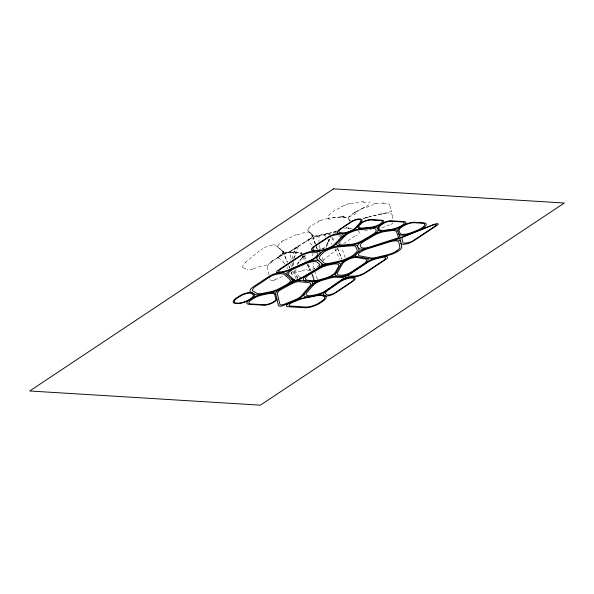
<?xml version="1.0" encoding="UTF-8"?>
<svg xmlns="http://www.w3.org/2000/svg" width="594" height="594" viewBox="0 0 594 594"><rect width="100%" height="100%" fill="white"/><g stroke="black" fill="none" stroke-linecap="round" stroke-linejoin="round"><path stroke-width="0.45" stroke-dasharray="2.97 2.23" d="M293.533 261.783L293.874 266.439M292.931 262.741L293.132 266.751M291.981 258.746L294.268 250.193M291.929 259.385L291.996 258.635M290.459 252.079L302.175 253.155L290.429 252.138L290.147 260.61M293.815 258.642L295.426 252.643L298.515 246.087L296.488 247.349M313.045 252.955L312.652 255.702A24.473 22.513 17.5 0 0 312.563 257.514M326.381 245.315L327.695 242.664M293.8 258.227L296.755 252.643M327.316 243.414L327.532 242.983M327.732 242.545L328.022 242.04M328.074 241.936L330.026 238.253M328.178 241.691L330.093 238.127M330.182 237.964L330.383 237.593M282.633 253.556L282.291 254.032M297.349 264.248L302.814 256.823M297.327 264.375L299.294 261.664M299.71 260.974L302.16 257.67M302.457 257.388L302.004 258.019M302.45 257.447L304.343 259.89A22.164 10.15 79.7 0 1 305.16 261.041L305.457 261.494M308.628 228.059L311.271 225.393M328.593 215.266L335.395 209.652M245.077 262.607L260.618 249.918M310.669 238.365L310.075 238.87M322.943 260.402L335.87 250.26M391.543 211.494L369.164 216.877M343.74 243.547L355.494 235.692M281.274 242.144L282.024 241.647M298.158 246.347L304.15 242.59M290.533 251.128L292.463 249.888M272.156 260.996L280.405 256.073M270.589 262.036L277.925 257.581M291.446 250.549L293.265 249.376M293.146 249.465L293.666 249.124M293.636 249.153L296.562 247.312M294.468 248.619L297.78 246.547M290.57 251.099L290.622 251.069A5.056 1.626 -22.6 0 1 287.11 252.658A6.14 2.057 -22.8 0 0 283.694 254.121L283.227 254.314M297.898 246.465L310.261 238.899M304.529 242.367L309.177 239.531M309.459 239.352L309.793 239.144A11.62 3.831 -20.7 0 1 319.379 235.328L324.109 234.311M277.561 257.796L279.618 256.549M279.574 256.459L283.301 254.358M280.086 256.155L283.39 254.306M352.264 213.862L355.42 212.132M277.71 257.707L277.806 257.655A11.516 3.698 -23.6 0 0 282.662 251.158L276.336 245.842M353.824 213.001L356.623 211.494M355.442 212.125L361.464 208.94M357.024 211.286L365.117 207.076A11.583 3.215 -17.3 0 0 369.624 202.814L369.527 202.599M361.427 208.969L362.689 208.301M363.06 208.123L363.647 207.818M284.704 240.132L296.443 234.563M363.691 207.789L364.196 207.529M364.605 207.328L364.805 207.224M275.089 279.752L279.128 277.895M279.692 277.636L283.583 275.883M335.937 231.163L336.353 230.977A11.873 3.72 -19.8 0 1 330.257 232.982L329.262 233.204M318.414 221.213L320.352 220.448M341.439 206.504L342.367 206.133M253.296 268.622L262.065 265.867M346.094 204.826L346.97 204.566M319.075 249.428L320.886 248.916M363.031 218.54L364.152 218.243M364.337 218.176L365.681 217.812M363.677 218.362L364.412 218.169M364.798 218.065L367.56 217.3M365.317 217.924L368.525 217.062M368.362 217.085L377.94 214.627M318.904 235.439L319.349 235.335A11.524 10.64 6.8 0 1 319.156 236.575L319.052 236.976A9.69 8.947 6.8 0 0 318.807 238.291L318.956 241.461M377.999 214.627L378.965 214.375M319.936 235.231L325.237 234.066M372.676 204.358L373.611 204.15M273.485 280.331L271.079 280.375L270.084 279.343M379.069 214.367L381.496 213.81M330.687 232.9L329.841 233.078M344.416 216.431L343.622 216.595M324.473 234.229L323.708 234.4A11.071 3.646 -20.5 0 1 330.368 234.43M326.366 233.798L329.663 233.108M325.111 234.066L328.972 233.264M350.794 203.601L364.657 201.292M367.434 230.182L366.52 230.368A11.68 4.358 -19.8 0 1 363.045 230.828M307.113 269.646L306.452 269.765M369.765 229.73L371.45 229.425M302.472 270.441L306.177 269.81M302.368 270.463L301.93 270.537M327.502 218.473L328.081 218.377A11.286 2.235 -17 0 1 328.237 218.369L337.771 217.263M375.794 203.764L383.895 202.955M272.238 245.315L270.01 245.678A8.635 2.732 -25.8 0 0 262.503 248.678M332.313 217.894L337.006 217.352M384.518 213.283L385.58 213.179M341.802 216.884L338.639 217.181M337.823 217.27L338.506 217.189M337.414 217.307L338.016 217.241M338.231 217.226L341.238 216.936M341.402 216.929L344.023 216.713M296.955 252.658L296.889 252.658A11.524 3.816 -21.2 0 1 298.507 246.087M347.832 227.962L350.594 228.482M301.47 253.868L300.92 253.029L301.336 253.022M348.129 227.992L348.715 228.103M348.515 228.074L347.98 227.97M348.633 228.089L349.287 228.215M350.401 228.445L351.648 228.705M350.252 220.337L349.829 220.174M243.176 267.746L246.785 269.379M390.874 213.729L391.357 214.003M281.467 250.081L284.563 252.784A3.571 1.143 -22.5 0 0 287.102 252.688M309.853 232.454L311.033 233.539M278.126 247.304L281.318 249.955M282.647 251.128L283.078 251.507M283.279 251.67L284.496 252.74M308.041 230.791L310.885 233.397M310.788 233.301L312.57 235.001A11.65 3.646 -20.2 0 0 319.357 235.365M311.345 233.828L312.229 234.652M299.487 277.042L296.948 274.027L294.876 270.055M283.383 262.103L284.957 264.011A38.165 33.702 -69.5 0 1 285.283 264.575M369.23 201.834L369.498 202.502M297.765 278.705L295.114 274.331L293.295 269.936M297.832 277.962L293.948 270.255M312.028 245.337L308.123 240.162A11.516 3.616 -21.3 0 0 312.162 234.615L314.746 242.159M389.159 204.18L389.709 205.576M296.116 278.467L292.567 270.782M332.432 237.541L334.459 241.402M304.499 256.17L306.445 260.031M348.284 217.857L349.034 219.513M307.462 264.404L308.783 267.226M317.3 278.816L317.552 279.388M348.849 219.141L348.997 219.424A11.531 3.646 -19.3 0 0 349.933 220.122M282.67 251.158L283.628 253.341A27.725 2.183 67.7 0 1 286.234 259.43L286.494 260.075A33.264 2.614 67.7 0 1 287.303 262.058M349.324 220.159L349.71 221.065M337.734 248.396L341.728 258.598M283.026 251.641L287.444 262.258M308.293 264.182L310.952 270.567M289.07 266.357L289.612 267.768M323.366 260.573L323.247 260.261A61.984 57.254 6.8 0 1 322.408 257.9L321.889 256.244M312.251 273.864L313.112 276.136M313.498 277.175L314.323 279.447M291.246 272.067L292.835 276.358M313.09 276.069L313.521 277.242M317.374 249.517L316.364 246.733M389.946 206.229L391.327 210.068M391.661 211.011L391.416 210.321M391.698 211.108L391.721 211.16A1.121 0.416 -12.9 0 1 391.676 211.367M315.303 244L314.553 241.877M315.481 244.253L313.691 239.441M313.914 239.761L312.474 235.053M291.446 267.278L290.696 264.182M270.099 279.418L269.899 278.623M268.911 274.732L267.196 267.664M267.055 267.062L267.159 267.515M392.099 215.013L392.248 215.696M392.27 215.793L393.094 219.476M291.966 263.491L292.508 267.062M319.446 245.203L319.542 245.857A99.012 91.454 6.7 0 0 320.196 249.421M287.11 252.658A5.881 1.968 -22.8 0 1 290.436 252.138M278.126 257.878A29.7 26.225 -69.5 0 1 283.427 262.058M286.761 266.817A38.165 33.702 -69.5 0 1 287.8 268.666M289.85 273.426A38.165 33.702 -69.5 0 1 290.095 274.153M288.684 265.511A33.264 2.614 67.7 0 1 289.79 268.354M291.127 271.866A33.264 2.614 67.7 0 1 292.879 276.67M317.248 249.317A92.664 13.194 71.1 0 1 316.216 246.503M303.296 256.17A11.553 4.054 -22.3 0 1 302.829 256.898M300.92 253.029A11.553 4.054 -22.3 0 1 301.915 253.2M302.992 256.073A40.258 21.874 57.1 0 1 305.851 261.16M308.739 267.233A76.559 41.595 57.1 0 1 310.432 270.99M311.932 274.606A76.559 41.595 57.1 0 1 313.907 279.96L313.647 279.351A67.033 30.695 79.7 0 0 311.835 274.591M302.316 257.492A11.524 4.217 -20.8 0 1 304.455 255.398M317.248 278.831A67.909 62.459 17.5 0 1 314.976 272.252M314.159 269.06A67.909 62.459 17.5 0 1 313.097 263.001M307.18 264.612A67.033 30.695 79.7 0 1 310.335 271.064M331.586 237.845A63.862 24.228 78.5 0 1 334.348 242.538M337.192 248.166A63.862 24.228 78.5 0 1 341.661 259.118M333.405 233.115A11.598 3.861 -19.3 0 1 336.419 231.073M323.663 234.43A60.38 51.923 34.3 0 1 326.121 237.006M327.836 238.974A60.38 51.923 34.3 0 1 331.942 244.401M334.786 248.997A60.38 51.923 34.3 0 1 339.397 259.326M345.159 257.551A101.916 91.684 -63.8 0 1 342.055 247.965M341.008 243.659A101.916 91.684 -63.8 0 1 340.778 242.582M339.783 237.036A101.916 91.684 -63.8 0 1 339.664 236.241M356.148 213.313A11.531 4.759 -15.3 0 1 343.57 217.612M343.993 216.06A11.791 3.69 -20.3 0 1 342.307 216.372M330.227 219.424A11.672 4.262 -26 0 1 329.113 215.154M337.08 209.303A11.739 1.968 -22.1 0 1 342.114 206.764M342.493 206.2A11.68 2.25 -19.1 0 1 346.057 204.945M347.223 204.173A11.479 2.361 -19 0 1 351.41 203.2M362.964 202.517A11.65 2.22 -15.5 0 1 368.406 202.138M350.534 220.797A11.598 4.314 -19.4 0 1 349.918 220.53M348.5 218.184A11.531 3.401 -21.3 0 1 352.636 213.892M366.587 207.395A11.479 2.51 -19.6 0 1 372.29 205.272M373.826 203.853A11.68 3.319 -17.5 0 1 376.128 203.482M383.279 203.438A11.605 3.17 -13.7 0 1 389.018 204.217M287.229 252.294A3.401 0.854 -22.7 0 1 284.808 252.762M291.342 251.314A5.183 2.131 -19.8 0 1 286.895 253.207M277.918 247.119A11.494 3.564 -27.8 0 1 277.947 246.116M277.881 245.879A11.605 3.646 -23.2 0 1 281.511 242.152M281.311 241.624A11.36 3.341 -23 0 1 284.266 239.909M297.052 235.068A11.598 2.628 -21.6 0 1 309.934 232.425M311.219 235.098A11.494 3.527 -14.7 0 1 312.125 238.224M309.274 238.803A11.472 4.18 -19.3 0 1 307.841 239.731M282.269 251.329A11.613 3.72 -16.8 0 1 283.219 252.16M283.167 252.554A11.204 3.579 -23.6 0 1 282.789 253.489M281.192 254.239A11.635 3.564 -25.5 0 1 277.094 257.336M271.384 262.451A11.835 4.685 -23.6 0 1 261.709 266.535M252.836 269.223A11.68 3.965 -29.4 0 1 246.948 269.654M242.827 267.768A11.427 3.408 -33.1 0 1 245.463 262.548M261.004 249.896A8.42 2.153 -27.4 0 1 262.741 248.745M272.772 244.862A11.642 3.764 -24.1 0 1 276.21 245.545M319.201 265.006A11.546 6.118 -15.9 0 1 306.794 270.433M301.336 271.428A10.93 5.034 -24 0 1 295.604 269.594M303.779 257.209A11.583 3.49 -25.8 0 1 305.903 255.465M321.644 249.027A11.709 3.564 -19 0 1 325.623 248.27M335.261 248.968A2.94 0.98 -16.4 0 1 336.263 250.126M327.97 243.273A11.665 4.737 -13.5 0 1 318.926 250.022M295.604 253.378A11.524 4.5 -29 0 1 298.047 246.339M311.88 239.234A11.657 2.673 -23.1 0 1 318.332 236.464M323.47 235.194A11.152 3.044 -17.7 0 1 329.819 234.764M358.197 231.185A11.62 3.482 -12.6 0 1 355.903 235.744M326.737 247.327A11.598 4.321 -22.3 0 1 326.477 245.292M335.202 233.011A11.568 3.222 -25.3 0 1 337.6 231.393M344.401 228.23A8.531 2.762 -19.5 0 1 347.794 227.985M349.562 221.109A11.657 3.854 -13.2 0 1 349.688 221.265M336.078 231.311A11.494 4.396 -19.9 0 1 330.606 233.086M319.483 235.877A11.635 4.41 -23.5 0 1 312.6 235.157M307.855 230.672A11.605 3.371 -25.5 0 1 309.318 227.903M312.466 225.156A11.553 2.673 -23.3 0 1 318.77 221.525M320.463 220.597A11.538 2.888 -19.6 0 1 327.316 218.629M342.835 217.508A11.62 2.718 -14.5 0 1 347.824 217.79M381.437 214.196A11.353 3.245 -14.6 0 1 384.184 213.684M385.662 213.09A11.613 4.091 -16 0 1 390.941 213.706M391.535 213.944A11.368 3.764 -13.6 0 1 392.018 214.679M393.131 222.691A11.524 4.047 -9.3 0 1 390.963 224.517M389.523 224.792A11.1 3.787 -14.7 0 1 380.858 227.814M347.2 228.386A9.511 3.423 -24.5 0 1 346.577 227.168M292.322 271.866A11.576 5.183 -17.5 0 1 291.105 272.78M275.037 279.752A4.01 1.656 -23.3 0 1 274.48 279.989M274.495 280.041A3.467 1.44 -23.2 0 1 273.478 280.361M267.315 266.721A11.583 3.586 -29.1 0 1 272.49 261.07M283.999 254.173A6.022 1.678 -23.5 0 1 290.058 252.116M300.282 253.72A11.494 3.661 -17.5 0 1 301.143 253.779M302.858 256.237A11.754 4.262 -19.7 0 1 302.339 256.875"/><path stroke-width="0.89" d="M252.287 292.872A8.398 2.718 -20.2 0 0 239.479 295.99L236.375 298.054A10.944 3.542 -20.2 0 0 235.915 303.504L236.924 303.571A9.927 3.215 -20.2 0 0 249.792 299.673L251.967 298.307A11.531 3.735 -20.2 0 1 262.333 294.208M300.081 277.606L300.713 278.155L297.446 280.093M418.109 230.643A10.618 3.438 -20.2 0 0 425.757 225.705A10.618 3.438 -20.2 0 0 423.529 222.817L414.471 222.26A9.118 2.955 -20.2 0 0 403.207 225.512L402.368 226.002A11.531 3.735 -20.2 0 0 397.839 231.155M293.778 281.645L294.49 281.266M293.466 281.808L279.343 289.323A11.531 3.735 -20.2 0 1 270.537 292.515L261.457 294.394A11.531 3.735 -20.2 0 1 254.707 294.29L250.72 291.951A11.531 3.735 -20.2 0 1 253.386 286.746L268.978 276.373A8.479 2.747 -20.2 0 1 278.764 272.861L280.583 272.683A11.531 3.735 -20.2 0 1 285.179 273.396L293.629 280.873A3.408 1.106 -20.2 0 0 296.235 280.843A5.873 1.901 -20.2 0 1 299.584 280.427L311.746 281.541A11.531 3.735 -20.2 0 0 318.896 280.561L330.338 277.25A11.531 3.735 -20.2 0 1 337.102 276.24L344.527 276.618A4.151 1.344 -20.2 0 1 345.552 276.997A3.497 1.129 -20.2 0 0 346.658 277.324L352.472 277.22A10.41 3.371 -20.2 0 0 365.562 272.846L385.573 259.541A6.534 2.116 -20.2 0 0 387.318 256.771A6.534 2.116 -20.2 0 0 382.796 256.63M292.493 283.405L282.284 288.847A10.373 3.364 -20.2 0 0 277.398 293.8L279.841 304.217A5.443 1.76 -20.2 0 0 281.222 304.9A3.341 1.084 -20.2 0 0 284.214 304.262L294.669 300.015A10.373 3.364 -20.2 0 0 301.537 295.708L310.001 285.759A10.373 3.364 -20.2 0 0 308.383 282.558L298.908 281.69A5.413 1.752 -20.2 0 0 292.508 283.412M345.196 259.994L350.163 257.818A11.531 3.735 -20.2 0 0 356.051 254.091L357.699 252.472A11.531 3.735 -20.2 0 0 358.947 249.614L357.417 246.131A11.531 3.735 -20.2 0 0 352.65 244.928L337.474 246.206A11.531 3.735 -20.2 0 0 329.009 248.389L327.725 248.916A11.531 3.735 -20.2 0 0 320.27 253.534L317.797 256.281A11.531 3.735 -20.2 0 0 317.196 259.199L321.918 263.781A11.531 3.735 -20.2 0 0 329.276 264.107M345.485 259.86L345.151 260.016M345.634 259.793L345.908 259.667A4.655 1.507 -20.2 0 0 343.132 261.687M377.903 228.749A11.531 3.735 -20.2 0 0 372.564 227.509L359.333 229.002A11.531 3.735 -20.2 0 0 350.208 231.653L349.651 231.905A11.531 3.735 -20.2 0 0 343.488 235.907L335.855 244.089A11.531 3.735 -20.2 0 1 328.489 248.604M345.062 260.053L345.092 260.038A4.759 1.544 -20.2 0 1 342.486 260.937L342.018 261.041M317.82 279.96L318.094 280.517L317.656 280.643M316.981 280.836L316.996 280.836A3.705 1.203 -20.2 0 1 314.723 281.155M341.097 261.234L341.788 261.085M340.978 261.263L339.865 261.501A4.44 1.44 -20.2 0 1 342.731 262.399M314.686 251.106A9.95 3.222 -20.2 0 1 314.434 246.131L327.784 237.258A8.932 2.896 -20.2 0 1 339.649 233.509L341.936 233.635A8.294 2.688 -20.2 0 0 350.208 231.66M314.464 281.125L314.048 280.531M314.367 281.118L314.241 281.103A3.609 1.166 -20.2 0 1 314.775 282.217M300.713 278.155A4.804 1.559 -20.2 0 0 300.067 280.762L297.364 280.531L296.933 279.848M294.854 280.717L294.045 280.004A4.945 1.604 -20.2 0 1 291.869 282.655M299.443 280.078L300.037 280.784M314.449 281.779L314.642 282.388A3.594 1.166 -20.2 0 1 318.094 280.517M292.448 282.328A6.163 1.997 -20.2 0 1 296.235 280.843A5.212 1.685 -20.2 0 0 299.888 279.329L319.156 267.939A11.531 3.735 -20.2 0 1 328.742 264.226L339.219 261.961A11.531 3.735 -20.2 0 0 346.012 259.697M321.502 263.38A11.531 3.735 -20.2 0 1 317.463 268.933M305.309 262.934A11.531 3.735 -20.2 0 1 319.178 261.122M287.073 275.067A11.531 3.735 -20.2 0 1 294.127 267.879M359.281 224.317A7.7 2.495 -20.2 0 1 371.309 219.609L381.979 220.263A7.328 2.376 -20.2 0 1 381.905 223.76L380.873 224.48A11.531 3.735 -20.2 0 0 377.866 228.638L378.222 229.692A11.531 3.735 -20.2 0 0 384.066 230.873L391.921 229.781A11.531 3.735 -20.2 0 1 397.765 230.94L400.178 237.578A1.173 0.379 -20.2 0 1 400.022 237.882A1.262 0.408 -20.2 0 0 399.851 238.201L401.73 246.777A11.531 3.735 -20.2 0 1 398.322 251.062L398.01 251.269A11.019 3.571 -20.2 0 1 388.424 255.294L375.631 258.331A11.531 3.735 -20.2 0 1 369.334 258.836L357.298 256.638A9.37 3.037 -20.2 0 1 356.749 253.4A9.682 3.133 -20.2 0 1 365.028 248.997L399.517 238.164L433.613 224.525A4.663 1.507 -20.2 0 1 437.652 223.686A2.569 0.832 -20.2 0 1 437.548 224.97L413.417 241.023A7.833 2.539 -20.2 0 1 405.657 244.082A7.833 2.539 -20.2 0 1 400.965 243.302M363.179 228.571A11.531 3.735 -20.2 0 1 358.598 225.133M371.592 227.613A8.925 2.888 -20.2 0 0 381.905 223.76A6.675 2.161 -20.2 0 1 391.023 220.82L404.195 221.629A6.92 2.242 -20.2 0 1 403.207 225.512M348.671 259.326A10.373 3.364 -20.2 0 0 342.441 263.847L337.526 272.631A10.373 3.364 -20.2 0 0 339.983 275.156L341.171 275.222A7.707 2.495 -20.2 0 0 351.358 272.015L363.498 264.003A10.373 3.364 -20.2 0 0 364.82 258.895L357.15 257.499A7.648 2.48 -20.2 0 0 348.841 259.251M366.097 258.242A11.531 3.735 -20.2 0 1 364.634 263.922M348.344 258.635A8.502 2.755 -20.2 0 1 357.573 256.69M348.158 258.724A11.531 3.735 -20.2 0 0 341.231 263.743L335.773 273.507A11.531 3.735 -20.2 0 0 338.506 276.314M351.143 272.824A8.568 2.777 -20.2 0 1 339.827 276.381M314.672 295.715A11.531 3.735 -20.2 0 0 326.017 291.067L344.966 277.903A2.324 0.75 -20.2 0 0 345.552 276.997A2.19 0.705 -20.2 0 1 346.176 276.099L367.404 262.095A11.531 3.735 -20.2 0 1 377.361 257.915M311.449 285.491A11.531 3.735 -20.2 0 1 322.542 279.507M310.751 296.495A10.892 3.527 -20.2 0 1 304.648 293.488M327.925 248.834A11.531 3.735 -20.2 0 1 318.325 251.076L314.3 251.106A11.531 3.735 -20.2 0 0 299.673 255.955L278.044 270.337A5.108 1.656 -20.2 0 0 278.764 272.861M340.176 233.539A11.531 3.735 -20.2 0 1 342.122 237.37M339.649 233.509A8.732 2.829 -20.2 0 1 339.954 229.158L351.574 221.428A6.059 1.96 -20.2 0 1 359.667 218.896A9.393 3.044 -20.2 0 1 361.404 221.762L356.823 227.264A11.531 3.735 -20.2 0 1 350.393 231.571M411.731 233.16A11.531 3.735 -20.2 0 1 398.849 233.925M249.792 299.673A8.865 2.873 -20.2 0 0 249.072 304.314L263.721 305.219A8.049 2.606 -20.2 0 0 272.342 303.051A8.049 2.606 -20.2 0 0 276.849 298.849M253.683 293.688A11.531 3.735 -20.2 0 1 250.557 299.19M373.44 234.779A11.531 3.735 -20.2 0 1 384.815 230.769M357.64 246.644A11.531 3.735 -20.2 0 1 362.043 241.476L373.73 234.608A11.531 3.735 -20.2 0 0 378.17 229.529M368.651 247.861A11.531 3.735 -20.2 0 1 358.175 247.861M336.59 272.045A11.531 3.735 -20.2 0 1 324.94 278.809M333.086 263.291A11.086 3.594 -20.2 0 1 340.243 265.518M306.014 281.014A11.531 3.735 -20.2 0 1 307.781 274.666M362.86 240.993A11.531 3.735 -20.2 0 1 350.438 245.114M341.505 245.864A11.531 3.735 -20.2 0 1 337.734 242.077M326.759 294.75A5.962 1.931 -20.2 0 0 335.632 292.426L351.774 281.69A7.455 2.413 -20.2 0 0 351.507 277.962A8.992 2.911 -20.2 0 0 339.946 281.912L328.296 290.006A10.373 3.364 -20.2 0 0 326.574 294.676M339.634 281.608A9.987 3.237 -20.2 0 1 352.472 277.22A8.279 2.68 -20.2 0 1 352.769 281.356L334.838 293.288A6.623 2.146 -20.2 0 1 324.977 295.871M324.769 295.79A11.531 3.735 -20.2 0 1 326.685 290.6M268.228 292.991A11.531 3.735 -20.2 0 1 275.72 294.008M279.677 272.772A11.531 3.735 -20.2 0 0 288.892 270.203L311.59 260.15A11.531 3.735 -20.2 0 0 318.109 255.932M316.765 251.091A10.789 3.497 -20.2 0 1 319.312 254.596M389.998 241.157A11.531 3.735 -20.2 0 1 400.549 241.387M294.869 300.787A11.531 3.735 -20.2 0 0 302.502 296.005L311.909 284.949A11.531 3.735 -20.2 0 0 310.105 281.393M281.111 288.38A11.531 3.735 -20.2 0 0 275.683 293.874L278.4 305.457A6.044 1.96 -20.2 0 0 279.93 306.214A3.713 1.203 -20.2 0 0 283.256 305.502L297.29 299.807A11.531 3.735 -20.2 0 1 303.244 297.995L317.048 295.24A11.531 3.735 -20.2 0 1 323.181 295.181L325.029 295.894A11.531 3.735 -20.2 0 1 322.794 301.299L320.352 302.925A11.531 3.735 -20.2 0 1 304.945 307.751L287.971 306.704A5.888 1.908 -20.2 0 1 286.709 305.145A5.888 1.908 -20.2 0 1 290.808 302.435M402.48 225.935A11.531 3.735 -20.2 0 1 391.201 229.885M291.736 279.195A11.531 3.735 -20.2 0 1 286.739 285.38M350.505 230.962A10.373 3.364 -20.2 0 0 356.296 227.086L360.417 222.134A8.457 2.74 -20.2 0 0 358.858 219.55A5.45 1.767 -20.2 0 0 351.574 221.837L341.119 228.794A7.863 2.547 -20.2 0 0 340.845 232.707L342.894 232.818A7.47 2.421 -20.2 0 0 350.341 231.044M294.498 281.266A2.525 0.817 -20.2 0 1 297.379 280.524M291.743 281.86A38.165 33.702 -69.5 0 1 291.817 282.67M293.8 279.306A33.264 2.614 67.7 0 1 294.023 279.952M297.379 280.108A1.797 0.579 -20.2 0 1 294.951 280.828M322.512 265.83A3.312 1.077 -20.2 0 1 325.252 264.768A43.941 40.585 6.9 0 1 324.955 264.196M325.245 264.776A3.326 1.077 -20.2 0 1 323.307 264.642M323.188 264.53A3.289 1.069 -20.2 0 1 322.03 266.119M401.752 237.593L402.762 242.226A7.046 2.279 -20.2 0 0 406.987 242.931A7.046 2.279 -20.2 0 0 413.966 240.169L435.684 225.727A2.309 0.75 -20.2 0 0 435.781 224.577A4.195 1.359 -20.2 0 0 432.142 225.326L401.759 237.555M398.633 237.711L370.248 246.926A10.373 3.364 -20.2 0 1 360.818 246.926L360.343 245.834A10.373 3.364 -20.2 0 1 364.3 241.179L374.562 235.15A10.373 3.364 -20.2 0 1 384.801 231.541L391.194 230.658A10.373 3.364 -20.2 0 1 396.45 231.697L398.633 237.711M338.677 266.312L335.387 272.193A10.373 3.364 -20.2 0 1 324.911 278.282L319.468 279.848A10.373 3.364 -20.2 0 1 313.031 280.732L307.878 280.264A10.373 3.364 -20.2 0 1 309.467 274.547L319.698 268.495A10.373 3.364 -20.2 0 1 328.334 265.147L332.239 264.308A9.979 3.23 -20.2 0 1 338.677 266.312M360.268 224.19L359.652 224.926A10.373 3.364 -20.2 0 0 363.78 228.014L371.354 227.16A8.034 2.599 -20.2 0 0 380.628 223.686A6.593 2.138 -20.2 0 0 380.702 220.545L371.102 219.951A6.928 2.242 -20.2 0 0 360.268 224.19M312.919 285.499L306.794 292.701A9.808 3.178 -20.2 0 0 312.288 295.411L315.815 294.706A10.373 3.364 -20.2 0 0 326.024 290.518L343.08 278.675A2.086 0.676 -20.2 0 0 343.607 277.858A3.735 1.21 -20.2 0 0 342.679 277.517L336.004 277.183A10.373 3.364 -20.2 0 0 329.915 278.089L322.898 280.116A10.373 3.364 -20.2 0 0 312.919 285.499M317.166 255.442L316.082 256.645A10.373 3.364 -20.2 0 1 310.217 260.439L289.79 269.49A10.373 3.364 -20.2 0 1 281.497 271.8L280.672 271.881A4.596 1.485 -20.2 0 1 280.026 269.609L299.487 256.667A10.373 3.364 -20.2 0 1 312.652 252.309L314.872 252.287A9.704 3.141 -20.2 0 1 317.166 255.442M322.334 253.564L320.107 256.036A10.373 3.364 -20.2 0 0 319.565 258.657L323.819 262.786A10.373 3.364 -20.2 0 0 330.435 263.083L339.389 261.152A10.373 3.364 -20.2 0 0 345.5 259.11L349.235 257.417A10.373 3.364 -20.2 0 0 354.536 254.061L356.014 252.606A10.373 3.364 -20.2 0 0 357.143 250.029L355.761 246.896A10.373 3.364 -20.2 0 0 351.477 245.819L337.815 246.963A10.373 3.364 -20.2 0 0 330.205 248.938L329.046 249.406A10.373 3.364 -20.2 0 0 322.334 253.564M340.392 238.083L334.756 244.127A10.373 3.364 -20.2 0 1 328.126 248.195L327.621 248.403A10.373 3.364 -20.2 0 1 318.978 250.416L315.704 250.445A8.955 2.903 -20.2 0 1 315.481 245.968L327.487 237.979A8.041 2.606 -20.2 0 1 338.172 234.608L338.647 234.637A10.373 3.364 -20.2 0 1 340.392 238.083M344.906 235.996L339.723 241.55A10.373 3.364 -20.2 0 0 343.124 244.958L351.158 244.283A10.373 3.364 -20.2 0 0 362.34 240.57L372.126 234.823A10.373 3.364 -20.2 0 0 376.113 230.257L375.876 229.559A10.373 3.364 -20.2 0 0 371.072 228.438L359.17 229.781A10.373 3.364 -20.2 0 0 350.957 232.172L350.453 232.395A10.373 3.364 -20.2 0 0 344.906 235.996M382.64 223.893L381.712 224.539A10.373 3.364 -20.2 0 0 379.002 228.282L379.321 229.232A10.373 3.364 -20.2 0 0 384.585 230.294L391.008 229.41A10.373 3.364 -20.2 0 0 401.158 225.854L401.811 225.468A6.222 2.02 -20.2 0 0 402.702 221.978L390.852 221.25A6.007 1.945 -20.2 0 0 382.64 223.893M333.598 188.833L29.7 390.986L260.402 405.167L564.3 203.014L333.598 188.833M239.924 296.324L237.125 298.181A9.846 3.193 -20.2 0 0 236.716 303.089L237.622 303.148A8.94 2.896 -20.2 0 0 249.205 299.636L249.888 299.205A10.373 3.364 -20.2 0 0 252.702 294.253L251.448 293.518A7.559 2.45 -20.2 0 0 239.924 296.324M269.587 277.101L255.554 286.434A10.373 3.364 -20.2 0 0 253.155 291.119L256.742 293.228A10.373 3.364 -20.2 0 0 262.815 293.325L270.99 291.632A10.373 3.364 -20.2 0 0 278.92 288.758L285.573 285.209A10.373 3.364 -20.2 0 0 290.072 279.648L284.17 274.421A10.373 3.364 -20.2 0 0 280.034 273.789L278.393 273.938A7.633 2.473 -20.2 0 0 269.587 277.101M396.785 250.876L396.502 251.069A9.92 3.215 -20.2 0 1 387.882 254.692L376.366 257.417A10.373 3.364 -20.2 0 1 370.693 257.878L359.867 255.903A8.435 2.732 -20.2 0 1 359.37 252.985A8.717 2.821 -20.2 0 1 366.825 249.02L389.3 241.966A10.373 3.364 -20.2 0 1 398.789 242.174L399.851 247.03A10.373 3.364 -20.2 0 1 396.785 250.876M321.725 301.203L319.527 302.665A10.373 3.364 -20.2 0 1 305.665 307.009L290.384 306.073A5.301 1.715 -20.2 0 1 289.248 304.663A5.301 1.715 -20.2 0 1 292.939 302.227L298.775 299.859A10.373 3.364 -20.2 0 1 304.128 298.225L316.557 295.753A10.373 3.364 -20.2 0 1 322.074 295.701L323.745 296.339A10.373 3.364 -20.2 0 1 321.725 301.203M383.843 260.224L365.837 272.201A9.37 3.037 -20.2 0 1 354.054 276.136L348.819 276.232A3.148 1.017 -20.2 0 1 347.824 275.943A1.968 0.639 -20.2 0 1 348.388 275.133L367.493 262.518A10.373 3.364 -20.2 0 1 376.455 258.769L381.348 257.61A5.881 1.908 -20.2 0 1 385.417 257.729A5.881 1.908 -20.2 0 1 383.843 260.224M253.408 298.537L251.455 299.762A7.982 2.584 -20.2 0 0 250.802 303.95L263.988 304.759A7.247 2.346 -20.2 0 0 271.748 302.806A7.247 2.346 -20.2 0 0 275.802 299.027L274.784 294.669A10.373 3.364 -20.2 0 0 268.043 293.755L262.741 294.854A10.373 3.364 -20.2 0 0 253.408 298.537M315.889 269.357L300.074 278.712A4.693 1.522 -20.2 0 1 296.785 280.078A3.067 0.995 -20.2 0 1 294.438 280.101L288.536 274.874A10.373 3.364 -20.2 0 1 294.891 268.406L304.952 263.951A10.373 3.364 -20.2 0 1 317.434 262.325L319.527 264.352A10.373 3.364 -20.2 0 1 315.889 269.357M403.927 225.646L403.17 226.084A10.373 3.364 -20.2 0 0 399.094 230.724L400.007 233.219A10.373 3.364 -20.2 0 0 411.597 232.529L417.337 230.264A9.556 3.096 -20.2 0 0 424.22 225.824A9.556 3.096 -20.2 0 0 422.215 223.225L414.063 222.72A8.205 2.658 -20.2 0 0 403.927 225.646"/></g></svg>
